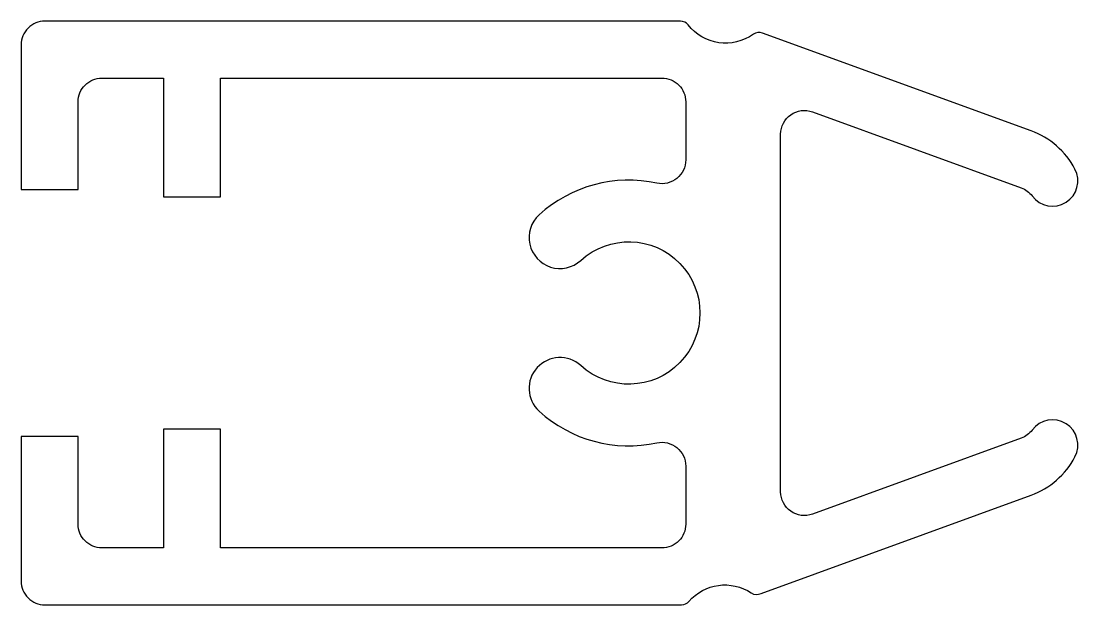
# Model space of a CAD drawing. Extents: x 1207.7 to 1230, y 1131.9 to 1144.2.
import ezdxf

# ---------------------------------------------------------------- set-up
doc = ezdxf.new("R2010")
doc.units = 0
doc.layers.add('ANA', color=220, linetype='CONTINUOUS')

msp = doc.modelspace()

# ---------------------------------------------------------------- linework, layer by layer
at = {"layer": 'ANA', "color": 0}
msp.add_lwpolyline([(1211.898, 1140.511), (1211.898, 1143.011), (1221.198, 1143.011, -0.414214), (1221.698, 1142.511), (1221.698, 1141.286, -0.478297), (1221.092, 1140.797, 0.243077), (1218.61, 1140.128, 1), (1219.486, 1139.169, -2.267446), (1219.486, 1136.953, 1), (1218.61, 1135.993, 0.243077), (1221.092, 1135.325, -0.478297), (1221.698, 1134.836), (1221.698, 1133.611, -0.414214), (1221.198, 1133.111), (1211.898, 1133.111), (1211.898, 1135.611), (1210.698, 1135.611), (1210.698, 1133.111), (1209.398, 1133.111, -0.414214), (1208.898, 1133.611), (1208.898, 1135.461), (1207.698, 1135.461), (1207.698, 1132.411, 0.414214), (1208.198, 1131.911), (1221.612, 1131.911, 0.219094), (1221.764, 1131.981, -0.379865), (1223.08, 1132.162, 0.277162), (1223.285, 1132.152), (1228.975, 1134.223, 0.186186), (1229.897, 1135.027, 0.926272), (1228.995, 1135.595, -0.146864), (1228.765, 1135.423), (1224.369, 1133.823, -0.520567), (1223.698, 1134.293), (1223.698, 1141.829, -0.520567), (1224.369, 1142.299), (1228.765, 1140.699, -0.146864), (1228.995, 1140.527, 0.926272), (1229.897, 1141.095, 0.186186), (1228.975, 1141.899), (1223.315, 1143.959, 0.258488), (1223.123, 1143.936, -0.404691), (1221.746, 1144.133, 0.23192), (1221.588, 1144.211), (1208.198, 1144.211, 0.414214), (1207.698, 1143.711), (1207.698, 1140.661), (1208.898, 1140.661), (1208.898, 1142.511, -0.414214), (1209.398, 1143.011), (1210.698, 1143.011), (1210.698, 1140.511)], format="xyb", close=True, dxfattribs=at)

doc.saveas('drawing.dxf')
